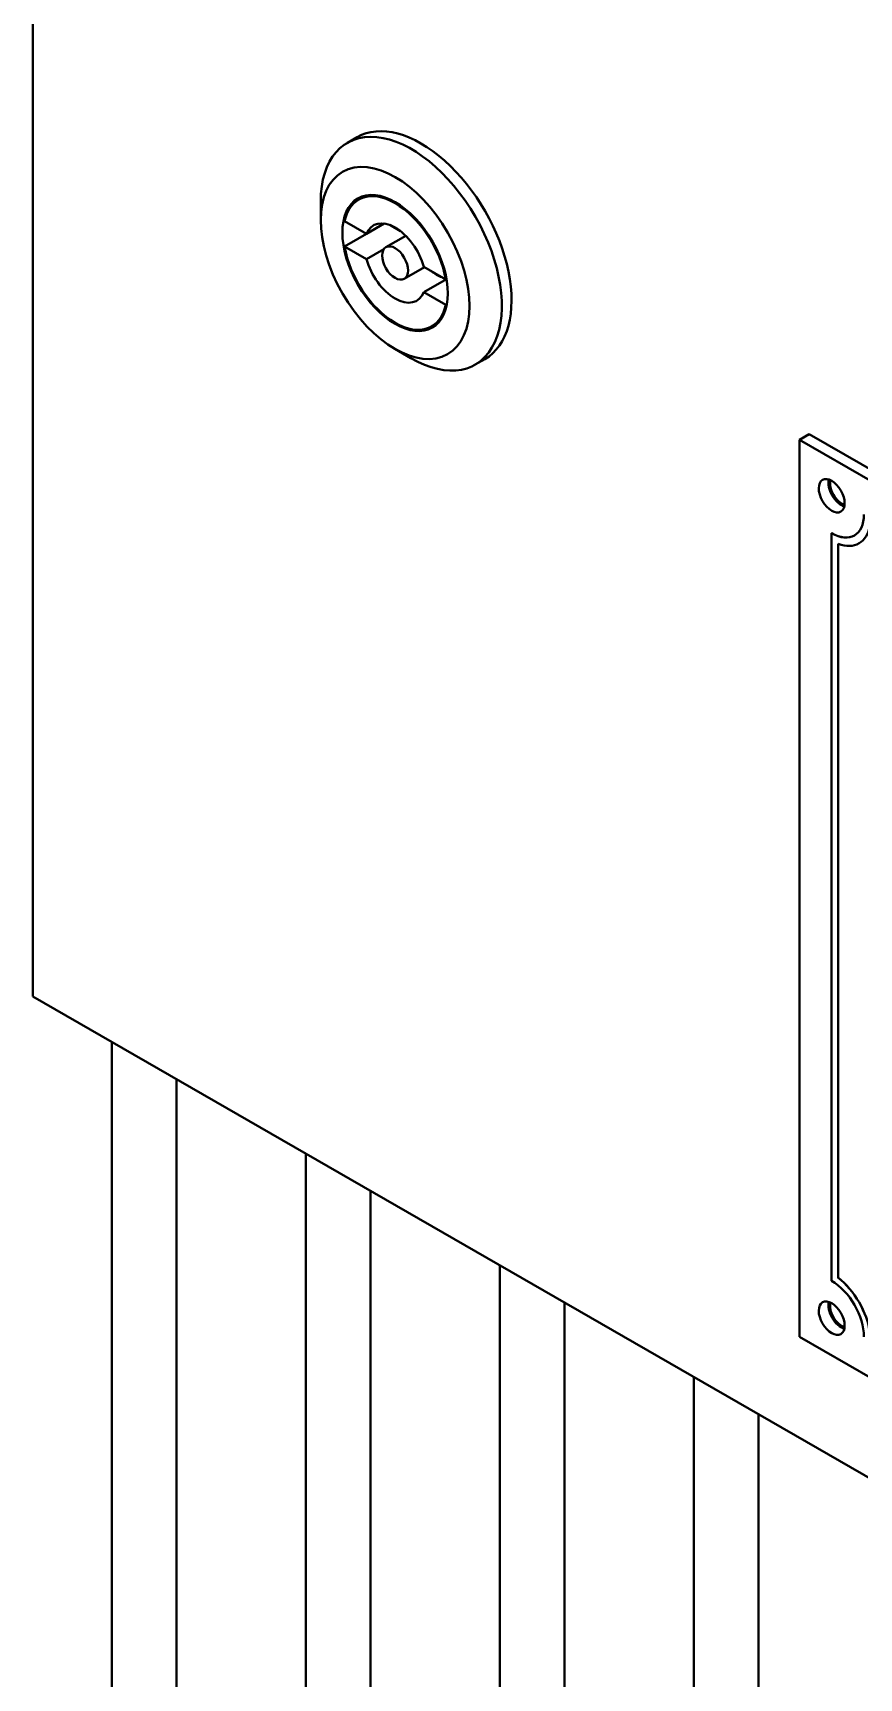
# Model space of a CAD drawing. Header units: millimetres. Extents: x 0 to 4205, y 0 to 2970.
# Drawn here: x 3708.5 to 3753.7, y 2215.2 to 2305.2 of the extents above; entities that cross this region are included whole.
import ezdxf

# ---------------------------------------------------------------- set-up
doc = ezdxf.new("R2010")
doc.units = ezdxf.units.MM
doc.header["$LTSCALE"] = 5
doc.layers.add('가시적인 것(ISO)', color=3, linetype='Continuous', lineweight=40)

msp = doc.modelspace()

# ---------------------------------------------------------------- linework, layer by layer
at = {"layer": '가시적인 것(ISO)'}
for p, q in [((3708.4895, 2252.4682), (3708.4895, 2514.0833)), ((3726.2095, 2299.459), (3725.6792, 2299.1536)), ((3724.2226, 2294.9199), (3724.2226, 2295.9379)), ((3726.6822, 2296.2694), (3726.2924, 2296.0449)), ((3725.5247, 2294.865), (3726.7204, 2294.1765)), ((3727.7112, 2294.7343), (3725.5247, 2293.4752)), ((3726.7204, 2294.1765), (3727.6935, 2294.7369)), ((3727.9918, 2294.6605), (3728.5852, 2294.3188)), ((3728.8687, 2294.0666), (3727.7895, 2293.4451)), ((3725.5247, 2293.4752), (3726.7204, 2292.7866)), ((3726.7204, 2292.7866), (3727.6728, 2293.3351)), ((3729.8938, 2292.349), (3728.7875, 2291.7119)), ((3731.0523, 2291.6819), (3729.8567, 2292.3704)), ((3729.8567, 2290.9806), (3731.0988, 2291.6959)), ((3731.0968, 2291.7075), (3731.0523, 2291.6819)), ((3731.0523, 2290.292), (3729.8567, 2290.9806)), ((3731.1202, 2290.3311), (3731.0523, 2290.292)), ((3730.6745, 2289.3367), (3730.2846, 2289.1122)), ((3728.2728, 2287.8867), (3729.1533, 2287.3758)), ((3733.196, 2287.3268), (3732.6656, 2287.0214)), ((3750.3856, 2282.9155), (3750.9159, 2283.2209)), ((3750.3856, 2282.9155), (3806.9541, 2250.3399)), ((3750.3856, 2233.8627), (3750.3856, 2282.9155)), ((3750.9159, 2283.2209), (3807.4845, 2250.6453)), ((3752.1534, 2277.8098), (3752.1498, 2277.8078)), ((3752.1498, 2277.8078), (3752.1498, 2236.9304)), ((3752.5034, 2237.1013), (3752.5034, 2277.2297)), ((3752.5069, 2277.2284), (3752.5069, 2237.1033)), ((3753.6505, 2277.2539), (3753.6469, 2277.2519)), ((3849.9109, 2171.0291), (3708.4895, 2252.4682)), ((3712.8029, 2169.7345), (3712.8029, 2249.9843)), ((3716.3384, 2247.9484), (3716.3384, 2171.7705)), ((3723.4095, 2175.8424), (3723.4095, 2243.8764)), ((3726.945, 2241.8404), (3726.945, 2177.8784)), ((3734.0161, 2181.9504), (3734.0161, 2237.7685)), ((3752.5069, 2237.1033), (3752.5034, 2237.1013)), ((3737.5516, 2235.7325), (3737.5516, 2183.9864)), ((3806.9541, 2201.287), (3750.3856, 2233.8627)), ((3744.6227, 2188.0583), (3744.6227, 2231.6605)), ((3748.1582, 2229.6246), (3748.1582, 2190.0943))]:
    msp.add_line(p, q, dxfattribs=at)
for centre, major_axis, start_param, end_param in [((3729.7027, 2293.3929), (3.4932, -6.0661), 0, 3.1415927), ((3729.1724, 2293.0875), (3.4932, -6.0661), 5.4958534, 10.2121098), ((3728.2885, 2292.5785), (-1.9961, 3.4663), 4.1430572, 6.8563845), ((3728.2885, 2292.5785), (-1.1852, 2.0581), 4.2949368, 6.7045049), ((3728.2885, 2292.5785), (1.9961, -3.4663), 4.1430572, 6.8563845), ((3728.2885, 2292.5785), (1.1852, -2.0581), 4.2949368, 6.7045049), ((3730.5513, 2293.8816), (1.1852, -2.0581), 5.3221343, 5.6773074), ((3752.6837, 2280.1591), (0.499, -0.8666), 3.6993769, 5.7254011), ((3752.6837, 2280.1591), (-0.4367, 0.7583), 0.4988431, 2.6427496), ((3752.1498, 2279.8516), (1.2476, -2.1665), 5.4997209, 7.0705172), ((3752.1534, 2279.8537), (1.2476, -2.1665), 5.4997209, 6.2817738), ((3752.1498, 2279.8516), (1.4971, -2.5998), 5.6671689, 6.9030691), ((3752.1498, 2234.8865), (-1.4971, 2.5998), 4.0963726, 5.3322728), ((3752.1534, 2234.8886), (1.4971, -2.5998), 0.95478, 2.1906801), ((3752.1498, 2234.8865), (1.2476, -2.1665), 0.7873319, 2.3581282), ((3752.6837, 2235.194), (0.499, -0.8666), 3.6993769, 5.7254011), ((3752.6837, 2235.194), (-0.4367, 0.7583), 0.4988431, 2.6427496)]:
    msp.add_ellipse(centre, major_axis=major_axis, ratio=0.5780931, start_param=start_param, end_param=end_param, dxfattribs=at)
for centre, major_axis in [((3728.2885, 2292.5785), (-2.8694, 4.9829)), ((3728.2885, 2292.5785), (-2.0336, 3.5313)), ((3728.2885, 2292.5785), (-0.499, 0.8666)), ((3752.1534, 2279.8537), (-0.499, 0.8666)), ((3752.1534, 2234.8886), (-0.499, 0.8666))]:
    msp.add_ellipse(centre, major_axis=major_axis, ratio=0.5780931, dxfattribs=at)

doc.saveas('drawing.dxf')
